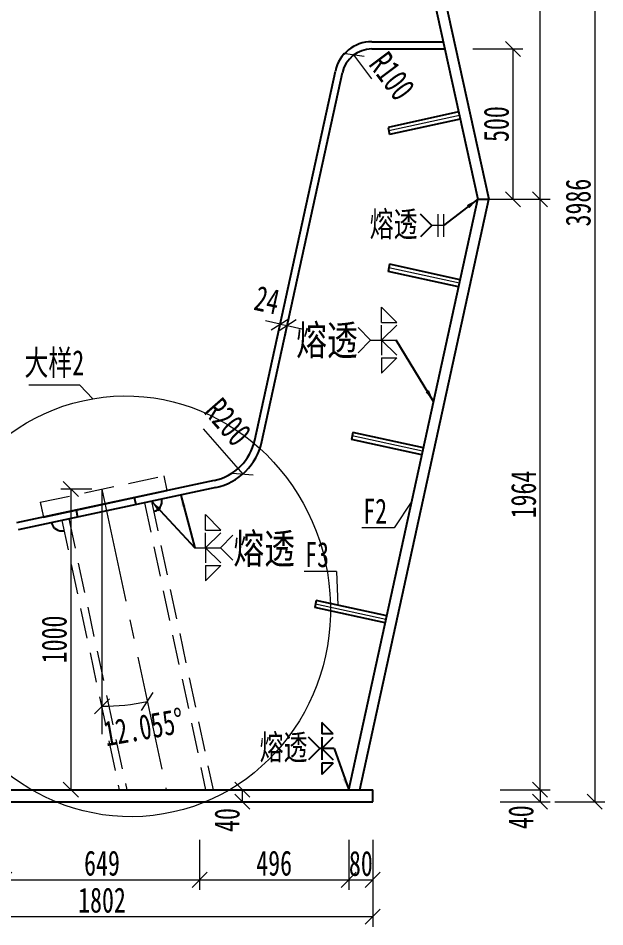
# Model space of a CAD drawing. Header units: millimetres. Extents: x -411717 to -116098, y 0 to 693159.
# Drawn here: x -165474 to -163522, y 361383 to 364406 of the extents above; entities that cross this region are included whole.
import ezdxf
from ezdxf.enums import TextEntityAlignment as Align

# ---------------------------------------------------------------- set-up
doc = ezdxf.new("R2010")
doc.units = ezdxf.units.MM
doc.header["$LTSCALE"] = 2
doc.header["$PDMODE"] = 3
doc.header["$PDSIZE"] = -10
doc.linetypes.add('CENTER2', pattern=[28.575, 19.05, -3.175, 3.175, -3.175])
doc.linetypes.add('DASHED', pattern=[0.75, 0.5, -0.25])
doc.layers.get('Defpoints').update_dxf_attribs({"color": 8, "lineweight": 9})
for name, color, linetype, lineweight in [('中心线', 7, 'CENTER2', 15), ('吊杆', 8, 'DASHED', 9), ('标注', 4, 'Continuous', 13), ('横隔板', 6, 'Continuous', 25), ('细实线', 4, 'Continuous', 15), ('钢板粗线', 1, 'Continuous', 25)]:
    doc.layers.add(name, color=color, linetype=linetype, lineweight=lineweight)
doc.layers.add('焊缝', color=7, linetype='Continuous')
doc.styles.add('111', font='仿宋_GB2312.ttf', dxfattribs={"width": 0.7})
doc.styles.add('SMEDI', font='仿宋_GB2312.ttf', dxfattribs={"width": 0.75})
doc.styles.get("Standard").update_dxf_attribs({"font": '仿宋_GB2312.ttf'})
doc.dimstyles.new('200', dxfattribs={"dimscale": 0, "dimtxt": 2.5, "dimasz": 1.5, "dimexe": 1, "dimexo": 1, "dimgap": 0.4, "dimtad": 1, "dimdec": 0, "dimdsep": 46, "dimtxsty": '111', "dimblk": 'OBLIQUE', "dimcen": 0, "dimclrd": 256, "dimclre": 256, "dimclrt": 256, "dimadec": 1, "dimazin": 2, "dimtfac": 1, "dimtdec": 0, "dimtmove": 2, "dimatfit": 3, "dimfxl": 4, "dimfxlon": 1, "dimtolj": 1, "dimlwd": -1, "dimlwe": -1, "dimarcsym": 0})
doc.dimstyles.new('MSteel_1.0_1.0', dxfattribs={"dimtxt": 3, "dimasz": 1.2, "dimexe": 1, "dimexo": 1, "dimgap": 1, "dimtad": 3, "dimtoh": 1, "dimdec": 0, "dimzin": 0, "dimdsep": 46, "dimtxsty": 'Standard', "dimblk": 'ARCHTICK', "dimcen": 0.09, "dimclrd": 3, "dimclre": 3, "dimadec": 0, "dimazin": 0, "dimtfac": 1, "dimtdec": 4, "dimtofl": 0, "dimtmove": 0, "dimatfit": 3, "dimfxl": 1, "dimtolj": 1, "dimtzin": 0, "dimarcsym": 0})

# ---------------------------------------------------------------- blocks, each defined once
blk = doc.blocks.new('_Oblique')
at = {"color": 0, "linetype": 'ByBlock', "lineweight": -2}
blk.add_line((-0.5, -0.5), (0.5, 0.5), dxfattribs=at)
blk = doc.blocks.new('*D734')
at = {"layer": 'Defpoints', "color": 0, "transparency": 16777216}
for p in [(-164760.7, 361839.4), (-164760.7, 361799.4), (-164727.9, 361799.4)]:
    blk.add_point(p, dxfattribs=at)
at = {"layer": '标注', "transparency": 16777216}
for p, q in [((-164727.9, 361839.4), (-164694.5, 361839.4)), ((-164727.9, 361839.4), (-164727.9, 361799.4)), ((-164727.9, 361799.4), (-164694.5, 361799.4))]:
    blk.add_line(p, q, dxfattribs=at)
at = {"layer": '标注', "transparency": 16777216, "xscale": 49.99999999999991, "yscale": 49.99999999999991, "zscale": 49.99999999999991}
for p, rotation in [((-164727.9, 361839.4), 90), ((-164727.9, 361799.4), 270)]:
    blk.add_blockref('_Oblique', p, dxfattribs=dict(at, rotation=rotation))
at = {"layer": '标注', "transparency": 16777216, "insert": (-164778.3, 361738.7), "char_height": 83.33, "attachment_point": 5, "rotation": 90, "style": '111'}
blk.add_mtext('\\A1;40', dxfattribs=at)
blk = doc.blocks.new('*D748')
at = {"layer": 'Defpoints', "color": 0, "transparency": 16777216}
for p in [(-165519.3, 361839.4), (-164870.1, 361839.4), (-164870.1, 361539.8)]:
    blk.add_point(p, dxfattribs=at)
at = {"layer": '标注', "transparency": 16777216}
for p, q in [((-165519.3, 361673.1), (-165519.3, 361506.4)), ((-164870.1, 361673.1), (-164870.1, 361506.4)), ((-165519.3, 361539.8), (-164870.1, 361539.8))]:
    blk.add_line(p, q, dxfattribs=at)
at = {"layer": '标注', "transparency": 16777216, "xscale": 49.9999999999999, "yscale": 49.9999999999999, "zscale": 49.9999999999999, "rotation": 180}
blk.add_blockref('_Oblique', (-165519.3, 361539.8), dxfattribs=at)
at = {"layer": '标注', "transparency": 16777216, "xscale": 49.9999999999999, "yscale": 49.9999999999999, "zscale": 49.9999999999999}
blk.add_blockref('_Oblique', (-164870.1, 361539.8), dxfattribs=at)
at = {"layer": '标注', "transparency": 16777216, "insert": (-165194.7, 361594.8), "char_height": 83.33, "attachment_point": 5, "style": '111'}
blk.add_mtext('\\A1;649', dxfattribs=at)
blk = doc.blocks.new('*D749')
at = {"layer": 'Defpoints', "color": 0, "transparency": 16777216}
for p in [(-164870.1, 361839.4), (-164373.8, 361839.4), (-164373.8, 361539.8)]:
    blk.add_point(p, dxfattribs=at)
at = {"layer": '标注', "transparency": 16777216}
for p, q in [((-164870.1, 361673.1), (-164870.1, 361506.4)), ((-164373.8, 361673.1), (-164373.8, 361506.4)), ((-164870.1, 361539.8), (-164373.8, 361539.8))]:
    blk.add_line(p, q, dxfattribs=at)
at = {"layer": '标注', "transparency": 16777216, "xscale": 49.9999999999999, "yscale": 49.9999999999999, "zscale": 49.9999999999999, "rotation": 180}
blk.add_blockref('_Oblique', (-164870.1, 361539.8), dxfattribs=at)
at = {"layer": '标注', "transparency": 16777216, "xscale": 49.9999999999999, "yscale": 49.9999999999999, "zscale": 49.9999999999999}
blk.add_blockref('_Oblique', (-164373.8, 361539.8), dxfattribs=at)
at = {"layer": '标注', "transparency": 16777216, "insert": (-164621.9, 361594.8), "char_height": 83.33, "attachment_point": 5, "style": '111'}
blk.add_mtext('\\A1;496', dxfattribs=at)
blk = doc.blocks.new('*D750')
at = {"layer": 'Defpoints', "color": 0, "transparency": 16777216}
for p in [(-164373.8, 361839.4), (-164293.8, 361839.4), (-164293.8, 361539.8)]:
    blk.add_point(p, dxfattribs=at)
at = {"layer": '标注', "transparency": 16777216}
for p, q in [((-164373.8, 361673.1), (-164373.8, 361506.4)), ((-164293.8, 361673.1), (-164293.8, 361506.4)), ((-164373.8, 361539.8), (-164293.8, 361539.8))]:
    blk.add_line(p, q, dxfattribs=at)
at = {"layer": '标注', "transparency": 16777216, "xscale": 49.9999999999999, "yscale": 49.9999999999999, "zscale": 49.9999999999999, "rotation": 180}
blk.add_blockref('_Oblique', (-164373.8, 361539.8), dxfattribs=at)
at = {"layer": '标注', "transparency": 16777216, "xscale": 49.9999999999999, "yscale": 49.9999999999999, "zscale": 49.9999999999999}
blk.add_blockref('_Oblique', (-164293.8, 361539.8), dxfattribs=at)
at = {"layer": '标注', "transparency": 16777216, "insert": (-164333.5, 361593.8), "char_height": 83.33, "attachment_point": 5, "style": '111'}
blk.add_mtext('\\A1;80', dxfattribs=at)
blk = doc.blocks.new('*D751')
at = {"layer": 'Defpoints', "color": 0, "transparency": 16777216}
for p in [(-166095.7, 361839.4), (-164293.8, 361839.4), (-166095.7, 361416.8)]:
    blk.add_point(p, dxfattribs=at)
at = {"layer": '标注', "transparency": 16777216}
for p, q in [((-166095.7, 361550.1), (-166095.7, 361383.4)), ((-164293.8, 361550.1), (-164293.8, 361383.4)), ((-164293.8, 361416.8), (-166095.7, 361416.8))]:
    blk.add_line(p, q, dxfattribs=at)
at = {"layer": '标注', "transparency": 16777216, "xscale": 49.9999999999999, "yscale": 49.9999999999999, "zscale": 49.9999999999999, "rotation": 180}
blk.add_blockref('_Oblique', (-166095.7, 361416.8), dxfattribs=at)
at = {"layer": '标注', "transparency": 16777216, "xscale": 49.9999999999999, "yscale": 49.9999999999999, "zscale": 49.9999999999999}
blk.add_blockref('_Oblique', (-164293.8, 361416.8), dxfattribs=at)
at = {"layer": '标注', "transparency": 16777216, "insert": (-165194.7, 361471.8), "char_height": 83.33, "attachment_point": 5, "style": '111'}
blk.add_mtext('\\A1;1802', dxfattribs=at)
blk = doc.blocks.new('*D752')
at = {"layer": 'Defpoints', "color": 0, "transparency": 16777216}
for p in [(-165194.7, 362839.4), (-165298.4, 361839.4), (-165194.7, 361839.4)]:
    blk.add_point(p, dxfattribs=at)
at = {"layer": '标注', "transparency": 16777216}
for p, q in [((-165228.1, 362839.4), (-165331.7, 362839.4)), ((-165298.4, 362839.4), (-165298.4, 361839.4)), ((-165228.1, 361839.4), (-165331.7, 361839.4))]:
    blk.add_line(p, q, dxfattribs=at)
at = {"layer": '标注', "transparency": 16777216, "xscale": 49.9999999999999, "yscale": 49.9999999999999, "zscale": 49.9999999999999}
for p, rotation in [((-165298.4, 362839.4), 90), ((-165298.4, 361839.4), 270)]:
    blk.add_blockref('_Oblique', p, dxfattribs=dict(at, rotation=rotation))
at = {"layer": '标注', "transparency": 16777216, "insert": (-165353.4, 362339.4), "char_height": 83.33, "attachment_point": 5, "rotation": 90, "style": '111'}
blk.add_mtext('\\A1;1000', dxfattribs=at)
blk = doc.blocks.new('*D758')
at = {"layer": 'Defpoints', "color": 0, "transparency": 16777216}
for p in [(-163944.7, 363803.5), (-163737.1, 363803.5), (-164373.8, 361839.4)]:
    blk.add_point(p, dxfattribs=at)
at = {"layer": '标注', "transparency": 16777216}
for p, q in [((-163870.4, 363803.5), (-163703.7, 363803.5)), ((-163737.1, 361839.4), (-163737.1, 363803.5)), ((-163870.4, 361839.4), (-163703.7, 361839.4))]:
    blk.add_line(p, q, dxfattribs=at)
at = {"layer": '标注', "transparency": 16777216, "xscale": 49.9999999999999, "yscale": 49.9999999999999, "zscale": 49.9999999999999}
for p, rotation in [((-163737.1, 363803.5), 90), ((-163737.1, 361839.4), 270)]:
    blk.add_blockref('_Oblique', p, dxfattribs=dict(at, rotation=rotation))
at = {"layer": '标注', "transparency": 16777216, "insert": (-163792.1, 362821.4), "char_height": 83.33, "attachment_point": 5, "rotation": 90, "style": '111'}
blk.add_mtext('\\A1;1964', dxfattribs=at)
blk = doc.blocks.new('*D759')
at = {"layer": 'Defpoints', "color": 0, "transparency": 16777216}
for p in [(-164370.1, 365745.3), (-163737.1, 365745.3), (-163944.7, 363803.5)]:
    blk.add_point(p, dxfattribs=at)
at = {"layer": '标注', "transparency": 16777216}
for p, q in [((-163870.4, 365745.3), (-163703.7, 365745.3)), ((-163737.1, 363803.5), (-163737.1, 365745.3)), ((-163870.4, 363803.5), (-163703.7, 363803.5))]:
    blk.add_line(p, q, dxfattribs=at)
at = {"layer": '标注', "transparency": 16777216, "xscale": 49.9999999999999, "yscale": 49.9999999999999, "zscale": 49.9999999999999}
for p, rotation in [((-163737.1, 365745.3), 90), ((-163737.1, 363803.5), 270)]:
    blk.add_blockref('_Oblique', p, dxfattribs=dict(at, rotation=rotation))
at = {"layer": '标注', "transparency": 16777216, "insert": (-163792.1, 364774.4), "char_height": 83.33, "attachment_point": 5, "rotation": 90, "style": '111'}
blk.add_mtext('\\A1;1942', dxfattribs=at)
blk = doc.blocks.new('*D761')
at = {"layer": 'Defpoints', "color": 0, "transparency": 16777216}
for p in [(-164469.4, 361839.4), (-164469.4, 361799.4), (-163737.1, 361799.4)]:
    blk.add_point(p, dxfattribs=at)
at = {"layer": '标注', "transparency": 16777216}
for p, q in [((-163870.4, 361839.4), (-163703.7, 361839.4)), ((-163737.1, 361839.4), (-163737.1, 361799.4)), ((-163870.4, 361799.4), (-163703.7, 361799.4))]:
    blk.add_line(p, q, dxfattribs=at)
at = {"layer": '标注', "transparency": 16777216, "xscale": 49.9999999999999, "yscale": 49.9999999999999, "zscale": 49.9999999999999}
for p, rotation in [((-163737.1, 361839.4), 90), ((-163737.1, 361799.4), 270)]:
    blk.add_blockref('_Oblique', p, dxfattribs=dict(at, rotation=rotation))
at = {"layer": '标注', "transparency": 16777216, "insert": (-163800.4, 361747.9), "char_height": 83.33, "attachment_point": 5, "rotation": 90, "style": '111'}
blk.add_mtext('\\A1;40', dxfattribs=at)
blk = doc.blocks.new('*D762')
at = {"layer": 'Defpoints', "color": 0, "transparency": 16777216}
for p in [(-164595.4, 363418.3), (-164572, 363413.2), (-164578.5, 363383.2)]:
    blk.add_point(p, dxfattribs=at)
at = {"layer": '标注', "transparency": 16777216}
for p, q in [((-164602, 363388.3), (-164650.8, 363399)), ((-164602, 363388.3), (-164609.1, 363355.7)), ((-164602, 363388.3), (-164578.5, 363383.2)), ((-164578.5, 363383.2), (-164585.6, 363350.6)), ((-164578.5, 363383.2), (-164529.7, 363372.5))]:
    blk.add_line(p, q, dxfattribs=at)
at = {"layer": '标注', "transparency": 16777216, "xscale": 49.9999999999999, "yscale": 49.9999999999999, "zscale": 49.9999999999999}
for p, rotation in [((-164602, 363388.3), 347.6783330483172), ((-164578.5, 363383.2), 167.6783330483171)]:
    blk.add_blockref('_Oblique', p, dxfattribs=dict(at, rotation=rotation))
at = {"layer": '标注', "transparency": 16777216, "insert": (-164645.4, 363468.7), "char_height": 83.33, "attachment_point": 5, "rotation": 347.6783, "style": '111'}
blk.add_mtext('\\A1;24', dxfattribs=at)
blk = doc.blocks.new('*D763')
at = {"layer": 'Defpoints', "color": 0, "transparency": 16777216}
for p in [(-164059.5, 364303.5), (-163944.7, 363803.5), (-163827.4, 363803.5)]:
    blk.add_point(p, dxfattribs=at)
at = {"layer": '标注', "transparency": 16777216}
for p, q in [((-163960.8, 364303.5), (-163794.1, 364303.5)), ((-163827.4, 364303.5), (-163827.4, 363803.5)), ((-163911.4, 363803.5), (-163794.1, 363803.5))]:
    blk.add_line(p, q, dxfattribs=at)
at = {"layer": '标注', "transparency": 16777216, "xscale": 49.9999999999999, "yscale": 49.9999999999999, "zscale": 49.9999999999999}
for p, rotation in [((-163827.4, 364303.5), 90), ((-163827.4, 363803.5), 270)]:
    blk.add_blockref('_Oblique', p, dxfattribs=dict(at, rotation=rotation))
at = {"layer": '标注', "transparency": 16777216, "insert": (-163882.4, 364053.5), "char_height": 83.33, "attachment_point": 5, "rotation": 90, "style": '111'}
blk.add_mtext('\\A1;500', dxfattribs=at)
blk = doc.blocks.new('*D767')
at = {"layer": 'Defpoints', "color": 0, "transparency": 16777216}
for p in [(-163944.7, 366336.6), (-166444.7, 363803.5), (-163944.7, 363803.5)]:
    blk.add_point(p, dxfattribs=at)
at = {"layer": '标注', "transparency": 16777216}
for p, q in [((-166444.7, 366203.2), (-166444.7, 366369.9)), ((-163944.7, 366203.2), (-163944.7, 366369.9)), ((-166444.7, 366336.6), (-163944.7, 366336.6))]:
    blk.add_line(p, q, dxfattribs=at)
at = {"layer": '标注', "transparency": 16777216, "xscale": 49.9999999999999, "yscale": 49.9999999999999, "zscale": 49.9999999999999, "rotation": 180}
blk.add_blockref('_Oblique', (-166444.7, 366336.6), dxfattribs=at)
at = {"layer": '标注', "transparency": 16777216, "xscale": 49.9999999999999, "yscale": 49.9999999999999, "zscale": 49.9999999999999}
blk.add_blockref('_Oblique', (-163944.7, 366336.6), dxfattribs=at)
at = {"layer": '标注', "transparency": 16777216, "insert": (-165194.7, 366391.6), "char_height": 83.33, "attachment_point": 5, "style": '111'}
blk.add_mtext('\\A1;2500', dxfattribs=at)
blk = doc.blocks.new('*D769')
at = {"layer": 'Defpoints', "color": 0, "transparency": 16777216}
for p in [(-163944.7, 366168.2), (-163944.7, 365934.5), (-164290.1, 363992.7)]:
    blk.add_point(p, dxfattribs=at)
at = {"layer": '标注', "transparency": 16777216}
for p, q in [((-164290.1, 366034.9), (-164290.1, 366201.6)), ((-163944.7, 366034.9), (-163944.7, 366201.6)), ((-164290.1, 366168.2), (-163944.7, 366168.2))]:
    blk.add_line(p, q, dxfattribs=at)
at = {"layer": '标注', "transparency": 16777216, "xscale": 49.9999999999999, "yscale": 49.9999999999999, "zscale": 49.9999999999999, "rotation": 180}
blk.add_blockref('_Oblique', (-164290.1, 366168.2), dxfattribs=at)
at = {"layer": '标注', "transparency": 16777216, "xscale": 49.9999999999999, "yscale": 49.9999999999999, "zscale": 49.9999999999999}
blk.add_blockref('_Oblique', (-163944.7, 366168.2), dxfattribs=at)
at = {"layer": '标注', "transparency": 16777216, "insert": (-164117.4, 366223.2), "char_height": 83.33, "attachment_point": 5, "style": '111'}
blk.add_mtext('\\A1;345', dxfattribs=at)
blk = doc.blocks.new('*D770')
at = {"layer": 'Defpoints', "color": 0, "transparency": 16777216}
for p in [(-163944.7, 365979), (-163944.7, 365745.3), (-164290.1, 363803.5)]:
    blk.add_point(p, dxfattribs=at)
at = {"layer": '标注', "transparency": 16777216}
for p, q in [((-164290.1, 365845.7), (-164290.1, 366012.4)), ((-163944.7, 365845.7), (-163944.7, 366012.4)), ((-164290.1, 365979), (-163944.7, 365979))]:
    blk.add_line(p, q, dxfattribs=at)
at = {"layer": '标注', "transparency": 16777216, "xscale": 49.9999999999999, "yscale": 49.9999999999999, "zscale": 49.9999999999999, "rotation": 180}
blk.add_blockref('_Oblique', (-164290.1, 365979), dxfattribs=at)
at = {"layer": '标注', "transparency": 16777216, "xscale": 49.9999999999999, "yscale": 49.9999999999999, "zscale": 49.9999999999999}
blk.add_blockref('_Oblique', (-163944.7, 365979), dxfattribs=at)
at = {"layer": '标注', "transparency": 16777216, "insert": (-164117.4, 366034), "char_height": 83.33, "attachment_point": 5, "style": '111'}
blk.add_mtext('\\A1;345', dxfattribs=at)
blk = doc.blocks.new('*D832')
at = {"layer": 'Defpoints', "color": 0, "transparency": 16777216}
for p in [(-164357, 364283.5), (-164297, 364203.5)]:
    blk.add_point(p, dxfattribs=at)
at = {"layer": '标注', "transparency": 16777216}
blk.add_line((-164297, 364203.5), (-164357, 364283.5), dxfattribs=at)
at = {"layer": '标注', "transparency": 16777216, "xscale": 50.00000000000007, "yscale": 50.00000000000007, "zscale": 50.00000000000007, "rotation": 126.8561180353335}
blk.add_blockref('_Oblique', (-164357, 364283.5), dxfattribs=at)
at = {"layer": '标注', "transparency": 16777216, "insert": (-164229.7, 364212.8), "char_height": 83.33, "attachment_point": 5, "rotation": 306.8561, "style": '111'}
blk.add_mtext('\\A1;R100', dxfattribs=at)
blk = doc.blocks.new('*D854')
at = {"layer": 'Defpoints', "color": 0, "transparency": 16777216}
for p in [(-163737.1, 365785.3), (-163737.1, 361799.4), (-163555.1, 361799.4)]:
    blk.add_point(p, dxfattribs=at)
at = {"layer": '标注', "transparency": 16777216}
for p, q in [((-163688.4, 365785.3), (-163521.8, 365785.3)), ((-163555.1, 365785.3), (-163555.1, 361799.4)), ((-163688.4, 361799.4), (-163521.8, 361799.4))]:
    blk.add_line(p, q, dxfattribs=at)
at = {"layer": '标注', "transparency": 16777216, "xscale": 50.00000000000007, "yscale": 50.00000000000007, "zscale": 50.00000000000007}
for p, rotation in [((-163555.1, 365785.3), 90), ((-163555.1, 361799.4), 270)]:
    blk.add_blockref('_Oblique', p, dxfattribs=dict(at, rotation=rotation))
at = {"layer": '标注', "transparency": 16777216, "insert": (-163610.1, 363792.4), "char_height": 83.33, "attachment_point": 5, "rotation": 90, "style": '111'}
blk.add_mtext('\\A1;3986', dxfattribs=at)
blk = doc.blocks.new('*D870')
at = {"layer": 'Defpoints', "color": 0, "transparency": 16777216}
for p in [(-164858.2, 363040.1), (-164726.5, 362889.6)]:
    blk.add_point(p, dxfattribs=at)
at = {"layer": '标注', "transparency": 16777216}
blk.add_line((-164858.2, 363040.1), (-164726.5, 362889.6), dxfattribs=at)
at = {"layer": '标注', "transparency": 16777216, "xscale": 50.00000000000007, "yscale": 50.00000000000007, "zscale": 50.00000000000007, "rotation": 311.198140096649}
blk.add_blockref('_Oblique', (-164726.5, 362889.6), dxfattribs=at)
at = {"layer": '标注', "transparency": 16777216, "insert": (-164775.9, 363062.3), "char_height": 83.33, "attachment_point": 5, "rotation": 311.1981, "style": '111'}
blk.add_mtext('\\A1;R200', dxfattribs=at)
blk = doc.blocks.new('*D871')
at = {"layer": 'Defpoints', "color": 0, "transparency": 16777216}
for p in [(-165194.7, 362839.4), (-165194.7, 362839.4), (-165144.1, 362119), (-165194.7, 362024.8), (-164981.2, 361839.4)]:
    blk.add_point(p, dxfattribs=at)
at = {"layer": '标注', "transparency": 16777216}
blk.add_arc((-165194.7, 362839.4), 722.2, 270, 282.055, dxfattribs=at)
at = {"layer": '标注', "transparency": 16777216, "xscale": 50.00000000000007, "yscale": 50.00000000000007, "zscale": 50.00000000000007}
for p, rotation in [((-165194.7, 362117.2), 179.9999999999966), ((-165043.9, 362133.2), 12.05499999999904)]:
    blk.add_blockref('_Oblique', p, dxfattribs=dict(at, rotation=rotation))
at = {"layer": '标注', "transparency": 16777216, "insert": (-165055.9, 362047.3), "char_height": 83.333, "attachment_point": 5, "rotation": 9.9443, "style": '111'}
blk.add_mtext('\\A1;12.055°', dxfattribs=at)
blk = doc.blocks.new('_ArchTick')
at = {"color": 0, "linetype": 'ByBlock', "const_width": 0.15}
blk.add_lwpolyline([(-0.5, -0.5), (0.5, 0.5)], dxfattribs=at)

msp = doc.modelspace()

# ---------------------------------------------------------------- linework, layer by layer
at = {"layer": 'Defpoints'}
for p, q in [((-164005.8, 364082.1), (-164240.2, 364030.8)), ((-164005.8, 363524.1), (-164240.2, 363575.4)), ((-164127.9, 362965.1), (-164362.3, 363016.3)), ((-164250, 362406), (-164484.5, 362457.2))]:
    msp.add_line(p, q, dxfattribs=at)
at = {"layer": '中心线', "ltscale": 10}
msp.add_line((-165194.7, 362839.4), (-164981.2, 361839.4), dxfattribs=at)
at = {"layer": '吊杆', "ltscale": 100}
for p, q in [((-165400.1, 362795.5), (-164989.4, 362883.3)), ((-164989.4, 362883.3), (-164978.9, 362834.4)), ((-165400.1, 362795.5), (-165389.7, 362746.6)), ((-165053.6, 362793.9), (-164849.8, 361839.4)), ((-165030.1, 362798.9), (-164825.2, 361839.4)), ((-165328.4, 362735.2), (-165137.1, 361839.3)), ((-165305, 362740.2), (-165112.6, 361839.3))]:
    msp.add_line(p, q, dxfattribs=at)
at = {"layer": '吊杆', "ltscale": 2}
msp.add_line((-165400, 362795.2), (-165389.5, 362746.4), dxfattribs=at)
at = {"layer": '标注'}
for p, q in [((-164077.2, 363754.2), (-164077.2, 363678.6)), ((-164058.6, 363754.2), (-164058.6, 363678.6)), ((-164058.6, 363716.4), (-164097, 363716.4)), ((-165268.7, 363185.4), (-165437.9, 363185.4)), ((-165225.1, 363140.1), (-165268.7, 363185.4)), ((-165194.7, 362839.4), (-165194.7, 362024.8))]:
    msp.add_line(p, q, dxfattribs=at)
msp.add_ellipse((-165107.6, 362449.5), major_axis=(117.4, -690.6), ratio=0.959707, dxfattribs=at)
at = {"layer": '横隔板', "color": 2, "ltscale": 550}
for p, q in [((-164370.1, 365745.3), (-163944.7, 363803.5)), ((-164333.3, 365745.3), (-163907.9, 363803.5)), ((-164297.2, 364327.5), (-164059.5, 364327.5)), ((-164297, 364303.5), (-164054.3, 364303.5)), ((-164686.2, 363002.6), (-164418.1, 364230)), ((-164662.8, 362997.4), (-164394.7, 364224.8)), ((-164373.8, 361839.4), (-163944.7, 363803.5)), ((-164336.9, 361839.4), (-163907.9, 363803.5)), ((-163944.7, 363803.5), (-163907.9, 363803.5)), ((-164821.4, 362868), (-165478.6, 362727.6)), ((-164816.4, 362844.5), (-165473.6, 362704.2)), ((-165389.7, 362746.6), (-164978.9, 362834.4)), ((-165087.5, 362811.2), (-165082.5, 362787.7)), ((-165281.1, 362769.8), (-165276.1, 362746.4)), ((-166095.7, 361839.4), (-164293.8, 361839.4)), ((-166001.7, 361839.4), (-164387.8, 361839.4)), ((-164293.8, 361799.4), (-164293.8, 361839.4)), ((-166095.7, 361799.4), (-164293.8, 361799.4))]:
    msp.add_line(p, q, dxfattribs=at)
for centre, radius, start, end in [((-164297, 364203.5), 124, 90, 167.6783), ((-164297, 364203.5), 100, 90, 167.6783), ((-164858.2, 363040.1), 176, 282.055, 347.6783), ((-164858.2, 363040.1), 200, 282.055, 347.6783), ((-165030.1, 362798.9), 35, 282.055, 12.055), ((-165328.4, 362735.2), 35, 192.055, 282.055)]:
    msp.add_arc(centre, radius, start, end, dxfattribs=at)
at = {"layer": '焊缝', "color": 4}
for p, q in [((-163944.7, 363803.5), (-164058.6, 363716.4)), ((-164097, 363716.4), (-164134.8, 363754.2)), ((-164097, 363716.4), (-164134.8, 363678.6)), ((-164425.2, 362025), (-164463, 362062.8)), ((-164463, 362062.8), (-164463, 362025)), ((-164425.2, 362025), (-164463, 362025)), ((-164469.6, 361976.4), (-164507.4, 362014.2)), ((-164463, 361976.4), (-164425.2, 362014.2)), ((-164463, 362014.2), (-164463, 361938.6)), ((-164469.6, 361976.4), (-164507.4, 361938.6)), ((-164422.7, 361976.4), (-164469.6, 361976.4)), ((-164463, 361976.4), (-164425.2, 361938.6)), ((-164422.7, 361976.4), (-164373.8, 361839.4)), ((-164425.2, 361927.8), (-164463, 361927.8)), ((-164425.2, 361927.8), (-164463, 361890)), ((-164463, 361927.8), (-164463, 361890))]:
    msp.add_line(p, q, dxfattribs=at)
for points in [[(-163972.8, 363773.5), (-163981, 363784.2), (-163944.7, 363803.5)], [(-164394.9, 361874.6), (-164382.4, 361879.5), (-164373.8, 361839.4)]]:
    msp.add_solid(points, dxfattribs=at)
at = {"layer": '细实线'}
for p, q in [((-164265.3, 363393.7), (-164265.3, 363445)), ((-164214, 363393.7), (-164265.3, 363445)), ((-164265.3, 363393.7), (-164214, 363393.7)), ((-164265.3, 363334.8), (-164265.3, 363385.1)), ((-164265.3, 363334.8), (-164214, 363385.1)), ((-164301.2, 363334.8), (-164342.9, 363376.5)), ((-164301.2, 363334.8), (-164342.9, 363293.2)), ((-164301.2, 363334.8), (-164216.1, 363334.8)), ((-164265.3, 363334.8), (-164265.3, 363284.6)), ((-164265.3, 363334.8), (-164214, 363284.6)), ((-164265.3, 363275.9), (-164265.3, 363224.6)), ((-164265.3, 363275.9), (-164214, 363275.9)), ((-164214, 363275.9), (-164265.3, 363224.6)), ((-164164, 362799.7), (-164223, 362710.3)), ((-164850.2, 362703.1), (-164850.2, 362754.4)), ((-164798.9, 362703.1), (-164850.2, 362754.4)), ((-164850.2, 362703.1), (-164798.9, 362703.1)), ((-164850.2, 362644.2), (-164850.2, 362694.4)), ((-164850.2, 362644.2), (-164798.9, 362694.4)), ((-164800.9, 362644.2), (-164759.3, 362685.8)), ((-164223, 362710.3), (-164330.3, 362710.3)), ((-164886.1, 362644.2), (-164800.9, 362644.2)), ((-164850.2, 362644.2), (-164850.2, 362593.9)), ((-164850.2, 362644.2), (-164798.9, 362593.9)), ((-164800.9, 362644.2), (-164759.3, 362602.5)), ((-164850.2, 362585.2), (-164850.2, 362533.9)), ((-164850.2, 362585.2), (-164798.9, 362585.2)), ((-164798.9, 362585.2), (-164850.2, 362533.9)), ((-164414.7, 362565.8), (-164522, 362565.8)), ((-164414.7, 362565.8), (-164410.5, 362453.3))]:
    msp.add_line(p, q, dxfattribs=at)
at = {"layer": '钢板粗线'}
for p, q in [((-164008.4, 364093.9), (-164242.8, 364042.5)), ((-164003.2, 364070.4), (-164237.7, 364019.1)), ((-164242.8, 364042.5), (-164237.7, 364019.1)), ((-164237.7, 363587.1), (-164242.8, 363563.6)), ((-164008.3, 363512.4), (-164242.8, 363563.6)), ((-164003.2, 363535.9), (-164237.7, 363587.1)), ((-164359.8, 363028), (-164364.9, 363004.6)), ((-164125.3, 362976.8), (-164359.8, 363028)), ((-164130.4, 362953.3), (-164364.9, 363004.6)), ((-164481.9, 362468.9), (-164487, 362445.5)), ((-164252.5, 362394.3), (-164487, 362445.5)), ((-164247.4, 362417.7), (-164481.9, 362468.9))]:
    msp.add_line(p, q, dxfattribs=at)

# ---------------------------------------------------------------- texts
at = {"layer": '细实线', "width": 0.7}
msp.add_text('熔透', height=83.33, dxfattribs=at).set_placement((-164304.1, 363679.3))
at = {"layer": '细实线', "style": 'SMEDI', "width": 0.75}
for p in [(-164548.7, 363334.8), (-164757.6, 362641.5)]:
    msp.add_text('熔透', height=100, dxfattribs=at).set_placement(p, align=Align.MIDDLE_LEFT)
at = {"layer": '细实线', "width": 0.7}
for s, p in [('大样2', (-165452.7, 363218.3)), ('F2', (-164325.5, 362724.5)), ('F3', (-164518.8, 362579.9)), ('熔透', (-164670.3, 361939.3))]:
    msp.add_text(s, height=83.33, rotation=360, dxfattribs=at).set_placement(p)

# ---------------------------------------------------------------- dimensions: what is measured, and where the dimension line sits
at = {"layer": '标注'}
for base, p1, p2, picture, middle in [((-163944.7, 366336.6), (-166444.7, 363803.5), (-163944.7, 363803.5), '*D767', (-165194.7, 366391.6)), ((-163944.7, 366168.2), (-164290.1, 363992.7), (-163944.7, 365934.5), '*D769', (-164117.4, 366223.2)), ((-163944.7, 365979), (-164290.1, 363803.5), (-163944.7, 365745.3), '*D770', (-164117.4, 366034)), ((-166095.7, 361416.8), (-164293.8, 361839.4), (-166095.7, 361839.4), '*D751', (-165194.7, 361471.8)), ((-164870.1, 361539.8), (-165519.3, 361839.4), (-164870.1, 361839.4), '*D748', (-165194.7, 361594.8)), ((-164373.8, 361539.8), (-164870.1, 361839.4), (-164373.8, 361839.4), '*D749', (-164621.9, 361594.8))]:
    dim = msp.add_linear_dim(base=base, p1=p1, p2=p2, dimstyle='200', override={"dimscale": 33.333333, "dimadec": 3, "dimarcsym": 1}, dxfattribs=at)
    dim.commit()
    dim.dimension.update_dxf_attribs({"geometry": picture, "text_midpoint": middle})
for base, p1, p2, picture, middle in [((-163555.1, 361799.4), (-163737.1, 365785.3), (-163737.1, 361799.4), '*D854', (-163610.1, 363792.4)), ((-163737.1, 365745.3), (-163944.7, 363803.5), (-164370.1, 365745.3), '*D759', (-163792.1, 364774.4)), ((-163827.4, 363803.5), (-164059.5, 364303.5), (-163944.7, 363803.5), '*D763', (-163882.4, 364053.5)), ((-163737.1, 363803.5), (-164373.8, 361839.4), (-163944.7, 363803.5), '*D758', (-163792.1, 362821.4)), ((-165298.4, 361839.4), (-165194.7, 362839.4), (-165194.7, 361839.4), '*D752', (-165353.4, 362339.4))]:
    dim = msp.add_linear_dim(base=base, p1=p1, p2=p2, angle=90, dimstyle='200', override={"dimscale": 33.333333, "dimadec": 3, "dimarcsym": 1}, dxfattribs=at)
    dim.commit()
    dim.dimension.update_dxf_attribs({"geometry": picture, "text_midpoint": middle})
for center, mpoint, picture, middle in [((-164297, 364203.5), (-164357, 364283.5), '*D832', (-164229.7, 364212.8)), ((-164858.2, 363040.1), (-164726.5, 362889.6), '*D870', (-164775.9, 363062.3))]:
    dim = msp.add_radius_dim(center=center, mpoint=mpoint, dimstyle='200', override={"dimscale": 33.333333, "dimadec": 3, "dimarcsym": 1}, dxfattribs=at)
    dim.commit()
    dim.dimension.update_dxf_attribs({"geometry": picture, "text_midpoint": middle, "dimtype": 164})
for base, p1, p2, angle, picture, middle, dimtype in [((-164578.5, 363383.2), (-164595.4, 363418.3), (-164572, 363413.2), 347.6783, '*D762', (-164645.4, 363468.7), 161), ((-164727.9, 361799.4), (-164760.7, 361839.4), (-164760.7, 361799.4), 90, '*D734', (-164778.3, 361738.7), 160), ((-163737.1, 361799.4), (-164469.4, 361839.4), (-164469.4, 361799.4), 90, '*D761', (-163800.4, 361747.9), 160)]:
    dim = msp.add_linear_dim(base=base, p1=p1, p2=p2, angle=angle, dimstyle='200', override={"dimscale": 33.333333, "dimadec": 3, "dimarcsym": 1}, dxfattribs=at)
    dim.commit()
    dim.dimension.update_dxf_attribs({"geometry": picture, "text_midpoint": middle, "dimtype": dimtype})
dim = msp.add_angular_dim_2l(base=(-165144.1343, 362119.0166), line1=((-165194.7398, 362839.3958), (-164981.1797, 361839.3958)), line2=((-165194.7398, 362839.3958), (-165194.7398, 362024.7515)), dimstyle='200', override={"dimscale": 33.333333, "dimadec": 3, "dimarcsym": 1}, dxfattribs=at)
dim.commit()
dim.dimension.update_dxf_attribs({"geometry": '*D871', "text_midpoint": (-165055.8695, 362047.3232), "dimtype": 162})
dim = msp.add_linear_dim(base=(-164293.8, 361539.8), p1=(-164373.8, 361839.4), p2=(-164293.8, 361839.4), dimstyle='200', override={"dimscale": 33.333333, "dimadec": 3, "dimarcsym": 1}, dxfattribs=at)
dim.commit()
dim.dimension.update_dxf_attribs({"geometry": '*D750', "text_midpoint": (-164333.5, 361593.8), "dimtype": 160})

# ---------------------------------------------------------------- leaders
at = {"layer": '细实线'}
for points in [[(-164091.6, 363131), (-164216.1, 363334.8)], [(-164932.8, 362819.7), (-164886.1, 362644.2)], [(-165030.1, 362798.9), (-164886.1, 362644.2)]]:
    msp.add_leader(points, dimstyle='MSteel_1.0_1.0', override={"dimscale": 33.333333, "dimclrd": 256}, dxfattribs=at)

doc.saveas('drawing.dxf')
